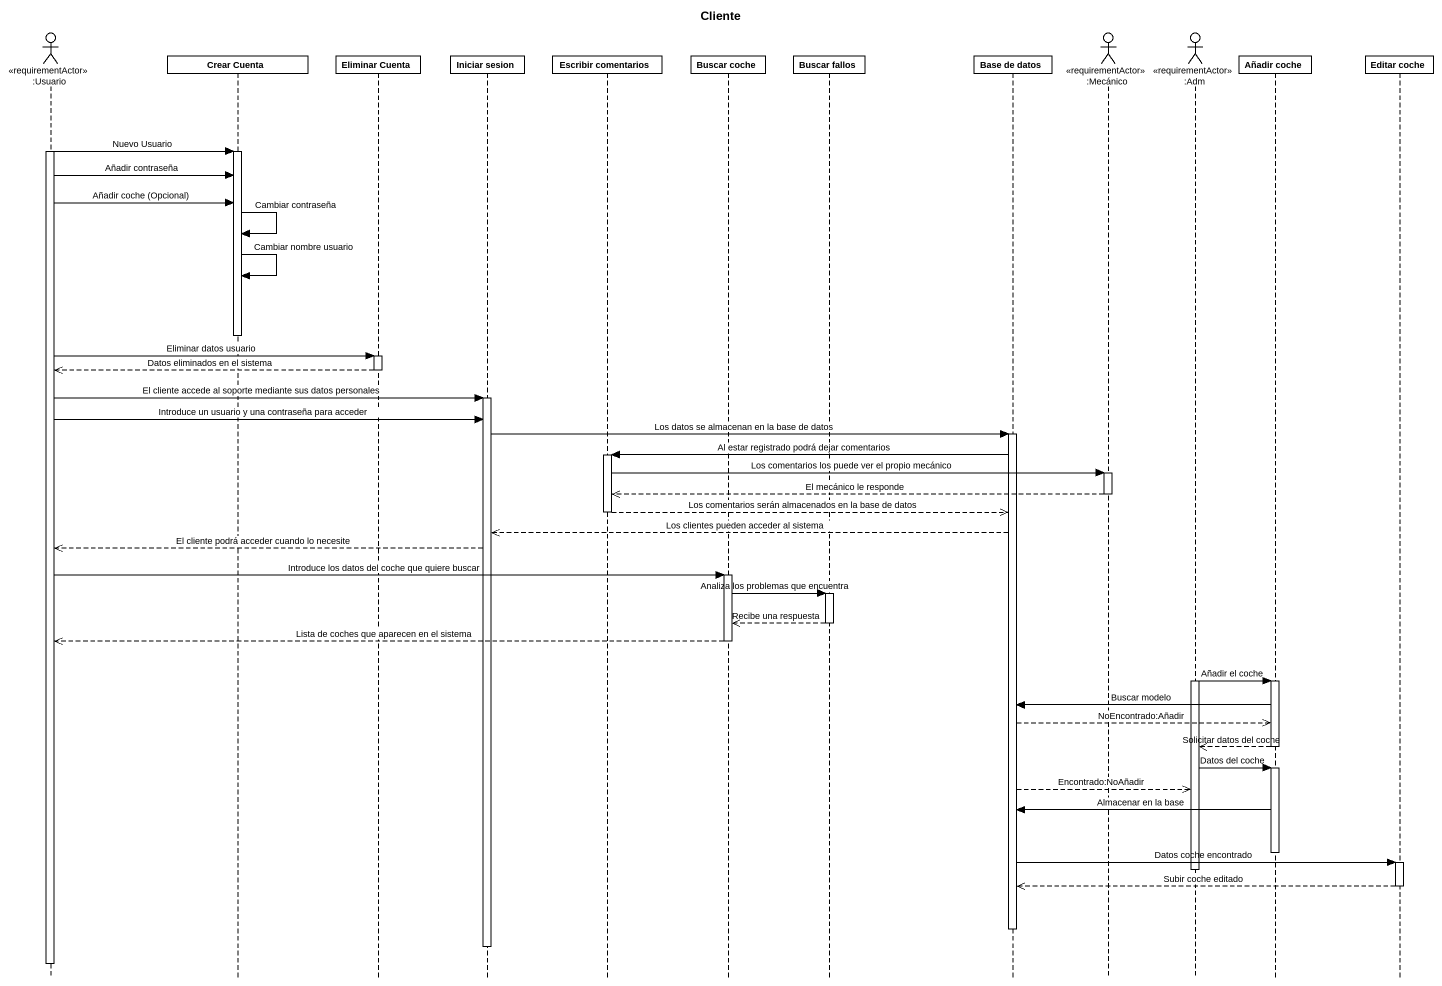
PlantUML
@startuml
title Cliente
hide footbox
actor ":Usuario" as Usuario <<requirementActor>>
participant "Crear Cuenta" as Crear_Cuenta
participant "Eliminar Cuenta" as Eliminar_Cuenta
participant "Iniciar sesion" as Iniciar_sesion
participant "Escribir comentarios" as Escribir_comentarios
participant "Buscar coche" as Buscar_coche
participant "Buscar fallos" as Buscar_fallos
participant "Base de datos" as Base_de_datos
actor ":Mecánico" as Mecánico <<requirementActor>>
actor ":Adm" as Adm <<requirementActor>>
participant "Añadir coche" as Añadir_coche
participant "Editar coche" as Editar_coche

activate Usuario
Usuario -> Crear_Cuenta : Nuevo Usuario
activate Crear_Cuenta
Usuario -> Crear_Cuenta : Añadir contraseña
Usuario -> Crear_Cuenta : Añadir coche (Opcional)
Crear_Cuenta -> Crear_Cuenta : Cambiar contraseña
Crear_Cuenta -> Crear_Cuenta : Cambiar nombre usuario
deactivate Crear_Cuenta
Usuario -> Eliminar_Cuenta : Eliminar datos usuario
activate Eliminar_Cuenta
Eliminar_Cuenta -->> Usuario : Datos eliminados en el sistema
deactivate Eliminar_Cuenta
Usuario -> Iniciar_sesion : El cliente accede al soporte mediante sus datos personales
activate Iniciar_sesion
Usuario -> Iniciar_sesion : Introduce un usuario y una contraseña para acceder
Iniciar_sesion -> Base_de_datos : Los datos se almacenan en la base de datos
activate Base_de_datos
Base_de_datos -> Escribir_comentarios : Al estar registrado podrá dejar comentarios
activate Escribir_comentarios
Escribir_comentarios -> Mecánico : Los comentarios los puede ver el propio mecánico
activate Mecánico
Mecánico -->> Escribir_comentarios : El mecánico le responde
deactivate Mecánico
Escribir_comentarios -->> Base_de_datos : Los comentarios serán almacenados en la base de datos
deactivate Escribir_comentarios
Base_de_datos -->> Iniciar_sesion : Los clientes pueden acceder al sistema
Iniciar_sesion -->> Usuario : El cliente podrá acceder cuando lo necesite
Usuario -> Buscar_coche : Introduce los datos del coche que quiere buscar
activate Buscar_coche
Buscar_coche -> Buscar_fallos : Analiza los problemas que encuentra
activate Buscar_fallos
Buscar_fallos -->> Buscar_coche : Recibe una respuesta
deactivate Buscar_fallos
Buscar_coche -->> Usuario : Lista de coches que aparecen en el sistema
deactivate Buscar_coche
activate Adm
Adm -> Añadir_coche : Añadir el coche
activate Añadir_coche
Añadir_coche -> Base_de_datos : Buscar modelo
Base_de_datos -->> Añadir_coche : NoEncontrado:Añadir
Añadir_coche -->> Adm : Solicitar datos del coche
deactivate Añadir_coche
Adm -> Añadir_coche : Datos del coche
activate Añadir_coche
Base_de_datos -->> Adm : Encontrado:NoAñadir
Añadir_coche -> Base_de_datos : Almacenar en la base
deactivate Añadir_coche
Base_de_datos -> Editar_coche : Datos coche encontrado
activate Editar_coche
deactivate Adm
Editar_coche -->> Base_de_datos : Subir coche editado
deactivate Editar_coche
deactivate Base_de_datos
deactivate Iniciar_sesion
deactivate Usuario
@enduml
